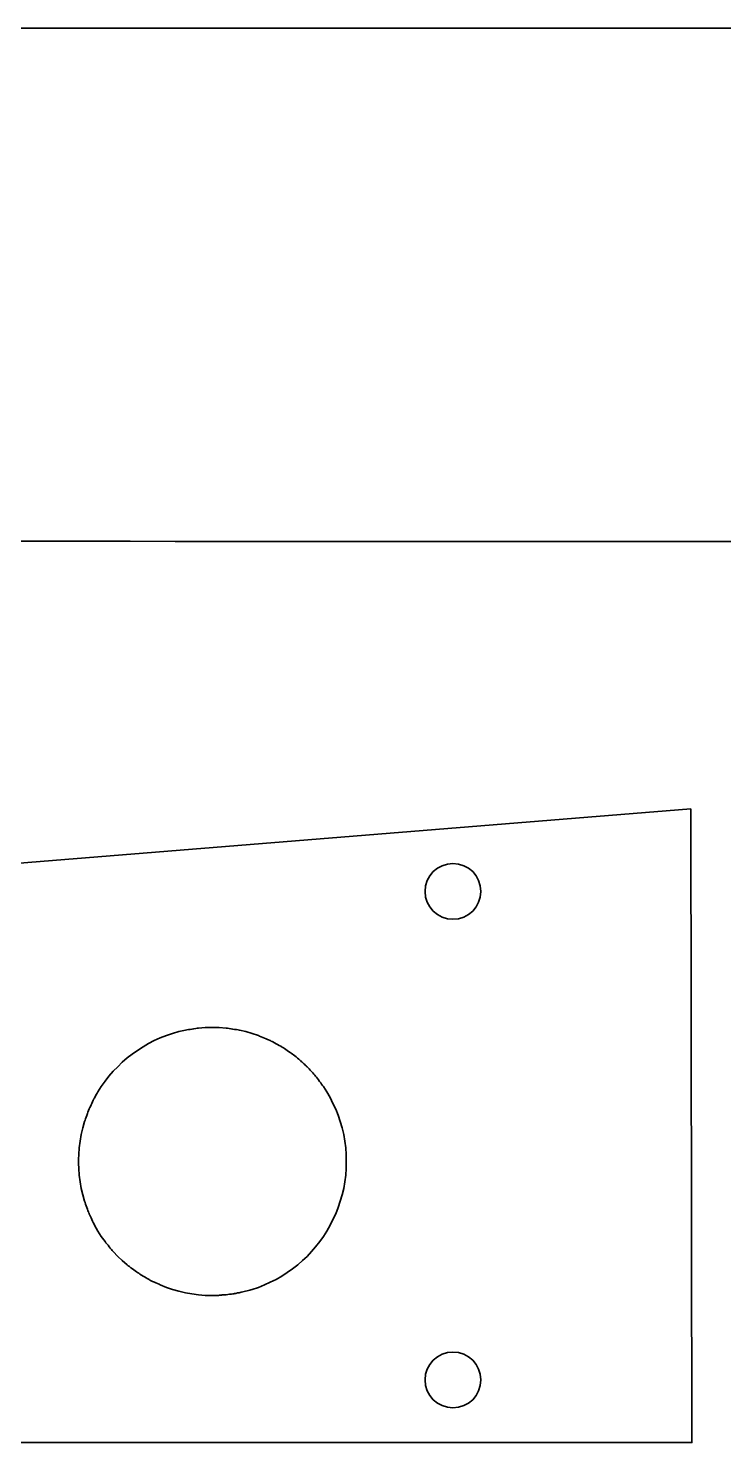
# Model space of a CAD drawing. Header units: millimetres. Extents: x 198 to 2216, y -826 to 151.
# Drawn here: x 1198.2 to 1260.6, y -235.8 to -109 of the extents above; entities that cross this region are included whole.
import ezdxf

# ---------------------------------------------------------------- set-up
doc = ezdxf.new("R2010")
doc.units = ezdxf.units.MM
doc.header["$MEASUREMENT"] = 0
doc.layers.add('Layer 1', color=7, linetype='Continuous')

msp = doc.modelspace()

# ---------------------------------------------------------------- linework, layer by layer
at = {"layer": 'Layer 1', "color": 250, "lineweight": 35}
for points, knots in [([(1392.0843, -109.0384), (1392.0843, -109.0384), (1392.0843, -155.0716), (1392.0843, -155.0716), (1306.5359, -155.0716), (1220.7468, -154.9971), (1135.0268, -154.9971), (1135.0268, -154.9971), (1134.9886, -109.0384), (1134.9886, -109.0384), (1228.0937, -109.0384), (1293.6344, -109.04), (1392.0843, -109.0384)], [0, 0, 0, 0, 0.25, 0.25, 0.25, 0.5, 0.5, 0.5, 0.75, 0.75, 0.75, 1, 1, 1, 1]), ([(1111.7123, -190.7769), (1111.7123, -190.7769), (1257.6287, -178.9902), (1257.6287, -178.9902), (1257.6287, -178.9902), (1257.7313, -235.7787), (1257.7313, -235.7787), (1206.8109, -235.7787), (1162.6243, -235.7853), (1111.7123, -235.7853), (1111.7123, -235.7853), (1111.7123, -190.7769), (1111.7123, -190.7769)], [0, 0, 0, 0, 0.25, 0.25, 0.25, 0.5, 0.5, 0.5, 0.75, 0.75, 0.75, 1, 1, 1, 1]), ([(1236.2978, -183.8814), (1237.6785, -183.8814), (1238.7978, -185.0007), (1238.7978, -186.3814), (1238.7978, -187.7621), (1237.6785, -188.8814), (1236.2978, -188.8814), (1234.9171, -188.8814), (1233.7978, -187.7621), (1233.7978, -186.3814), (1233.7978, -185.0007), (1234.9171, -183.8814), (1236.2978, -183.8814)], [0, 0, 0, 0, 0.25, 0.25, 0.25, 0.5, 0.5, 0.5, 0.75, 0.75, 0.75, 1, 1, 1, 1]), ([(1214.7291, -198.588), (1214.7291, -198.588), (1214.0886, -198.588), (1214.0886, -198.588), (1214.0886, -198.588), (1213.4881, -198.6481), (1213.4881, -198.6481), (1213.4881, -198.6481), (1213.3681, -198.6481), (1213.3681, -198.6481), (1213.3681, -198.6481), (1213.2279, -198.6681), (1213.2279, -198.6681), (1213.2279, -198.6681), (1213.0478, -198.6881), (1213.0478, -198.6881), (1213.0478, -198.6881), (1212.8877, -198.7281), (1212.8877, -198.7281), (1212.8877, -198.7281), (1212.7275, -198.7481), (1212.7275, -198.7481), (1212.7275, -198.7481), (1212.5674, -198.7682), (1212.5674, -198.7682), (1212.5674, -198.7682), (1212.4272, -198.7882), (1212.4272, -198.7882), (1212.4272, -198.7882), (1212.3071, -198.8282), (1212.3071, -198.8282), (1212.3071, -198.8282), (1211.7066, -198.9483), (1211.7066, -198.9483), (1211.7066, -198.9483), (1211.1462, -199.1084), (1211.1462, -199.1084), (1211.1462, -199.1084), (1210.6057, -199.3086), (1210.6057, -199.3086), (1210.6057, -199.3086), (1210.0452, -199.5088), (1210.0452, -199.5088), (1210.0452, -199.5088), (1209.5048, -199.749), (1209.5048, -199.749), (1209.5048, -199.749), (1209.0044, -200.0092), (1209.0044, -200.0092), (1209.0044, -200.0092), (1208.5039, -200.3094), (1208.5039, -200.3094), (1208.5039, -200.3094), (1208.0035, -200.6297), (1208.0035, -200.6297), (1208.0035, -200.6297), (1207.5231, -200.97), (1207.5231, -200.97), (1207.5231, -200.97), (1207.0828, -201.3103), (1207.0828, -201.3103), (1207.0828, -201.3103), (1206.6424, -201.6906), (1206.6424, -201.6906), (1206.6424, -201.6906), (1206.2421, -202.0909), (1206.2421, -202.0909), (1206.2421, -202.0909), (1205.8217, -202.4913), (1205.8217, -202.4913), (1205.8217, -202.4913), (1205.4414, -202.9516), (1205.4414, -202.9516), (1205.4414, -202.9516), (1205.1012, -203.392), (1205.1012, -203.392), (1205.1012, -203.392), (1204.7608, -203.8724), (1204.7608, -203.8724), (1204.7608, -203.8724), (1204.4606, -204.3528), (1204.4606, -204.3528), (1204.4606, -204.3528), (1204.4005, -204.4529), (1204.4005, -204.4529), (1204.4005, -204.4529), (1204.3405, -204.553), (1204.3405, -204.553), (1204.3405, -204.553), (1204.2804, -204.633), (1204.2804, -204.633), (1204.2804, -204.633), (1204.2404, -204.7331), (1204.2404, -204.7331), (1204.2404, -204.7331), (1204.1803, -204.8332), (1204.1803, -204.8332), (1204.1803, -204.8332), (1204.1403, -204.9133), (1204.1403, -204.9133), (1204.1403, -204.9133), (1204.1203, -204.9333), (1204.1203, -204.9333), (1204.1203, -204.9333), (1204.1203, -204.9533), (1204.1203, -204.9533), (1204.1203, -204.9533), (1204.1003, -204.9733), (1204.1003, -204.9733), (1204.1003, -204.9733), (1204.1003, -204.9933), (1204.1003, -204.9933), (1204.1003, -204.9933), (1204.0803, -204.9933), (1204.0803, -204.9933), (1204.0803, -204.9933), (1204.0803, -205.0134), (1204.0803, -205.0134), (1204.0803, -205.0134), (1204.0602, -205.0334), (1204.0602, -205.0334), (1204.0602, -205.0334), (1204.0602, -205.0534), (1204.0602, -205.0534), (1204.0602, -205.0534), (1204.0402, -205.0934), (1204.0402, -205.0934), (1204.0402, -205.0934), (1203.9802, -205.2335), (1203.9802, -205.2335), (1203.9802, -205.2335), (1203.9001, -205.3737), (1203.9001, -205.3737), (1203.9001, -205.3737), (1203.8401, -205.5138), (1203.8401, -205.5138), (1203.8401, -205.5138), (1203.78, -205.6539), (1203.78, -205.6539), (1203.78, -205.6539), (1203.74, -205.754), (1203.74, -205.754), (1203.74, -205.754), (1203.68, -205.8541), (1203.68, -205.8541), (1203.68, -205.8541), (1203.6599, -205.8941), (1203.6599, -205.8941), (1203.6599, -205.8941), (1203.6199, -205.9942), (1203.6199, -205.9942), (1203.6199, -205.9942), (1203.6199, -206.0142), (1203.6199, -206.0142), (1203.6199, -206.0142), (1203.5598, -206.1543), (1203.5598, -206.1543), (1203.5598, -206.1543), (1203.5199, -206.2944), (1203.5199, -206.2944), (1203.5199, -206.2944), (1203.4597, -206.4546), (1203.4597, -206.4546), (1203.4597, -206.4546), (1203.3997, -206.6147), (1203.3997, -206.6147), (1203.3997, -206.6147), (1203.3396, -206.7548), (1203.3396, -206.7548), (1203.3396, -206.7548), (1203.2996, -206.8949), (1203.2996, -206.8949), (1203.2996, -206.8949), (1203.2596, -207.015), (1203.2596, -207.015), (1203.2596, -207.015), (1203.0994, -207.5755), (1203.0994, -207.5755), (1203.0994, -207.5755), (1202.9593, -208.156), (1202.9593, -208.156), (1202.9593, -208.156), (1202.8592, -208.7565), (1202.8592, -208.7565), (1202.8592, -208.7565), (1202.7792, -209.357), (1202.7792, -209.357), (1202.7792, -209.357), (1202.7391, -209.9575), (1202.7391, -209.9575), (1202.7391, -209.9575), (1202.7391, -210.0976), (1202.7391, -210.0976), (1202.7391, -210.0976), (1202.7192, -210.2377), (1202.7192, -210.2377), (1202.7192, -210.2377), (1202.7192, -210.4179), (1202.7192, -210.4179), (1202.7192, -210.4179), (1202.7192, -210.578), (1202.7192, -210.578), (1202.7192, -210.578), (1202.7192, -210.7581), (1202.7192, -210.7581), (1202.7192, -210.7581), (1202.7192, -210.9183), (1202.7192, -210.9183), (1202.7192, -210.9183), (1202.7391, -211.0584), (1202.7391, -211.0584), (1202.7391, -211.0584), (1202.7391, -211.1985), (1202.7391, -211.1985), (1202.7391, -211.1985), (1202.7792, -211.799), (1202.7792, -211.799), (1202.7792, -211.799), (1202.8592, -212.3995), (1202.8592, -212.3995), (1202.8592, -212.3995), (1202.9593, -213), (1202.9593, -213), (1202.9593, -213), (1203.0994, -213.5805), (1203.0994, -213.5805), (1203.0994, -213.5805), (1203.2596, -214.141), (1203.2596, -214.141), (1203.2596, -214.141), (1203.2996, -214.2611), (1203.2996, -214.2611), (1203.2996, -214.2611), (1203.3396, -214.4012), (1203.3396, -214.4012), (1203.3396, -214.4012), (1203.3997, -214.5613), (1203.3997, -214.5613), (1203.3997, -214.5613), (1203.4597, -214.7014), (1203.4597, -214.7014), (1203.4597, -214.7014), (1203.5199, -214.8616), (1203.5199, -214.8616), (1203.5199, -214.8616), (1203.5598, -215.0017), (1203.5598, -215.0017), (1203.5598, -215.0017), (1203.5999, -215.1018), (1203.5999, -215.1018), (1203.5999, -215.1018), (1203.6399, -215.2018), (1203.6399, -215.2018), (1203.6399, -215.2018), (1203.6599, -215.2219), (1203.6599, -215.2219), (1203.6599, -215.2219), (1203.6599, -215.2619), (1203.6599, -215.2619), (1203.6599, -215.2619), (1203.68, -215.2819), (1203.68, -215.2819), (1203.68, -215.2819), (1203.68, -215.3019), (1203.68, -215.3019), (1203.68, -215.3019), (1203.6999, -215.342), (1203.6999, -215.342), (1203.6999, -215.342), (1203.72, -215.362), (1203.72, -215.362), (1203.72, -215.362), (1203.72, -215.382), (1203.72, -215.382), (1203.72, -215.382), (1203.74, -215.402), (1203.74, -215.402), (1203.74, -215.402), (1203.78, -215.5021), (1203.78, -215.5021), (1203.78, -215.5021), (1203.8401, -215.6422), (1203.8401, -215.6422), (1203.8401, -215.6422), (1203.9001, -215.7823), (1203.9001, -215.7823), (1203.9001, -215.7823), (1203.9802, -215.9224), (1203.9802, -215.9224), (1203.9802, -215.9224), (1204.0402, -216.0626), (1204.0402, -216.0626), (1204.0402, -216.0626), (1204.1203, -216.2027), (1204.1203, -216.2027), (1204.1203, -216.2027), (1204.1603, -216.3028), (1204.1603, -216.3028), (1204.1603, -216.3028), (1204.4606, -216.8232), (1204.4606, -216.8232), (1204.4606, -216.8232), (1204.7608, -217.3036), (1204.7608, -217.3036), (1204.7608, -217.3036), (1205.1012, -217.764), (1205.1012, -217.764), (1205.1012, -217.764), (1205.1812, -217.8641), (1205.1812, -217.8641), (1205.1812, -217.8641), (1205.2613, -217.9641), (1205.2613, -217.9641), (1205.2613, -217.9641), (1205.3613, -218.0842), (1205.3613, -218.0842), (1205.3613, -218.0842), (1205.4614, -218.2244), (1205.4614, -218.2244), (1205.4614, -218.2244), (1205.5615, -218.3445), (1205.5615, -218.3445), (1205.5615, -218.3445), (1205.6616, -218.4646), (1205.6616, -218.4646), (1205.6616, -218.4646), (1205.7417, -218.5646), (1205.7417, -218.5646), (1205.7417, -218.5646), (1205.8217, -218.6647), (1205.8217, -218.6647), (1205.8217, -218.6647), (1206.2421, -219.0851), (1206.2421, -219.0851), (1206.2421, -219.0851), (1206.6424, -219.4654), (1206.6424, -219.4654), (1206.6424, -219.4654), (1207.0828, -219.8457), (1207.0828, -219.8457), (1207.0828, -219.8457), (1207.1828, -219.9258), (1207.1828, -219.9258), (1207.1828, -219.9258), (1207.2829, -220.0058), (1207.2829, -220.0058), (1207.2829, -220.0058), (1207.403, -220.1059), (1207.403, -220.1059), (1207.403, -220.1059), (1207.5431, -220.206), (1207.5431, -220.206), (1207.5431, -220.206), (1207.6632, -220.2861), (1207.6632, -220.2861), (1207.6632, -220.2861), (1207.8034, -220.3862), (1207.8034, -220.3862), (1207.8034, -220.3862), (1207.9034, -220.4662), (1207.9034, -220.4662), (1207.9034, -220.4662), (1208.0035, -220.5263), (1208.0035, -220.5263), (1208.0035, -220.5263), (1208.1237, -220.6063), (1208.1237, -220.6063), (1208.1237, -220.6063), (1208.2237, -220.6864), (1208.2237, -220.6864), (1208.2237, -220.6864), (1208.3638, -220.7665), (1208.3638, -220.7665), (1208.3638, -220.7665), (1208.5039, -220.8465), (1208.5039, -220.8465), (1208.5039, -220.8465), (1208.6441, -220.9266), (1208.6441, -220.9266), (1208.6441, -220.9266), (1208.7842, -221.0067), (1208.7842, -221.0067), (1208.7842, -221.0067), (1208.8642, -221.0667), (1208.8642, -221.0667), (1208.8642, -221.0667), (1208.9443, -221.1068), (1208.9443, -221.1068), (1208.9443, -221.1068), (1209.0444, -221.1668), (1209.0444, -221.1668), (1209.0444, -221.1668), (1209.1044, -221.2068), (1209.1044, -221.2068), (1209.1044, -221.2068), (1209.2446, -221.2669), (1209.2446, -221.2669), (1209.2446, -221.2669), (1209.3647, -221.3269), (1209.3647, -221.3269), (1209.3647, -221.3269), (1209.5248, -221.407), (1209.5248, -221.407), (1209.5248, -221.407), (1209.6649, -221.4671), (1209.6649, -221.4671), (1209.6649, -221.4671), (1209.805, -221.5271), (1209.805, -221.5271), (1209.805, -221.5271), (1209.9451, -221.5872), (1209.9451, -221.5872), (1209.9451, -221.5872), (1210.0452, -221.6472), (1210.0452, -221.6472), (1210.0452, -221.6472), (1210.6057, -221.8674), (1210.6057, -221.8674), (1210.6057, -221.8674), (1211.1462, -222.0475), (1211.1462, -222.0475), (1211.1462, -222.0475), (1211.7066, -222.2077), (1211.7066, -222.2077), (1211.7066, -222.2077), (1212.3071, -222.3478), (1212.3071, -222.3478), (1212.3071, -222.3478), (1212.8877, -222.4479), (1212.8877, -222.4479), (1212.8877, -222.4479), (1213.4881, -222.5279), (1213.4881, -222.5279), (1213.4881, -222.5279), (1214.0886, -222.588), (1214.0886, -222.588), (1214.0886, -222.588), (1214.2287, -222.588), (1214.2287, -222.588), (1214.2287, -222.588), (1214.3888, -222.588), (1214.3888, -222.588), (1214.3888, -222.588), (1214.549, -222.588), (1214.549, -222.588), (1214.549, -222.588), (1214.7091, -222.588), (1214.7091, -222.588), (1214.7091, -222.588), (1214.8893, -222.588), (1214.8893, -222.588), (1214.8893, -222.588), (1215.0494, -222.588), (1215.0494, -222.588), (1215.0494, -222.588), (1215.1495, -222.588), (1215.1495, -222.588), (1215.1495, -222.588), (1215.2697, -222.588), (1215.2697, -222.588), (1215.2697, -222.588), (1215.3697, -222.568), (1215.3697, -222.568), (1215.3697, -222.568), (1215.4298, -222.568), (1215.4298, -222.568), (1215.4298, -222.568), (1215.5498, -222.568), (1215.5498, -222.568), (1215.5498, -222.568), (1215.6099, -222.548), (1215.6099, -222.548), (1215.6099, -222.548), (1215.77, -222.548), (1215.77, -222.548), (1215.77, -222.548), (1215.9501, -222.5279), (1215.9501, -222.5279), (1215.9501, -222.5279), (1216.1103, -222.5079), (1216.1103, -222.5079), (1216.1103, -222.5079), (1216.2704, -222.4879), (1216.2704, -222.4879), (1216.2704, -222.4879), (1216.4305, -222.4679), (1216.4305, -222.4679), (1216.4305, -222.4679), (1216.5507, -222.4479), (1216.5507, -222.4479), (1216.5507, -222.4479), (1216.6507, -222.4479), (1216.6507, -222.4479), (1216.6507, -222.4479), (1216.6707, -222.4279), (1216.6707, -222.4279), (1216.6707, -222.4279), (1216.8109, -222.4078), (1216.8109, -222.4078), (1216.8109, -222.4078), (1216.971, -222.3678), (1216.971, -222.3678), (1216.971, -222.3678), (1217.1311, -222.3478), (1217.1311, -222.3478), (1217.1311, -222.3478), (1217.2913, -222.3078), (1217.2913, -222.3078), (1217.2913, -222.3078), (1217.4514, -222.2677), (1217.4514, -222.2677), (1217.4514, -222.2677), (1217.5715, -222.2477), (1217.5715, -222.2477), (1217.5715, -222.2477), (1217.6916, -222.2077), (1217.6916, -222.2077), (1217.6916, -222.2077), (1217.8517, -222.1676), (1217.8517, -222.1676), (1217.8517, -222.1676), (1217.9518, -222.1476), (1217.9518, -222.1476), (1217.9518, -222.1476), (1218.0719, -222.1076), (1218.0719, -222.1076), (1218.0719, -222.1076), (1218.172, -222.0876), (1218.172, -222.0876), (1218.172, -222.0876), (1218.2922, -222.0475), (1218.2922, -222.0475), (1218.2922, -222.0475), (1218.8526, -221.8674), (1218.8526, -221.8674), (1218.8526, -221.8674), (1219.393, -221.6472), (1219.393, -221.6472), (1219.393, -221.6472), (1219.9134, -221.407), (1219.9134, -221.407), (1219.9134, -221.407), (1220.4539, -221.1468), (1220.4539, -221.1468), (1220.4539, -221.1468), (1220.9543, -220.8666), (1220.9543, -220.8666), (1220.9543, -220.8666), (1221.4347, -220.5263), (1221.4347, -220.5263), (1221.4347, -220.5263), (1221.8951, -220.206), (1221.8951, -220.206), (1221.8951, -220.206), (1222.3755, -219.8457), (1222.3755, -219.8457), (1222.3755, -219.8457), (1222.7959, -219.4654), (1222.7959, -219.4654), (1222.7959, -219.4654), (1223.2163, -219.0851), (1223.2163, -219.0851), (1223.2163, -219.0851), (1223.6165, -218.6647), (1223.6165, -218.6647), (1223.6165, -218.6647), (1223.9768, -218.2244), (1223.9768, -218.2244), (1223.9768, -218.2244), (1224.3572, -217.764), (1224.3572, -217.764), (1224.3572, -217.764), (1224.6774, -217.3036), (1224.6774, -217.3036), (1224.6774, -217.3036), (1224.9977, -216.8232), (1224.9977, -216.8232), (1224.9977, -216.8232), (1225.278, -216.3028), (1225.278, -216.3028), (1225.278, -216.3028), (1225.5381, -215.7823), (1225.5381, -215.7823), (1225.5381, -215.7823), (1225.7783, -215.2619), (1225.7783, -215.2619), (1225.7783, -215.2619), (1225.9985, -214.7214), (1225.9985, -214.7214), (1225.9985, -214.7214), (1226.1787, -214.141), (1226.1787, -214.141), (1226.1787, -214.141), (1226.3588, -213.5805), (1226.3588, -213.5805), (1226.3588, -213.5805), (1226.4989, -213), (1226.4989, -213), (1226.4989, -213), (1226.599, -212.3995), (1226.599, -212.3995), (1226.599, -212.3995), (1226.6791, -211.799), (1226.6791, -211.799), (1226.6791, -211.799), (1226.7192, -211.1985), (1226.7192, -211.1985), (1226.7192, -211.1985), (1226.7192, -211.0584), (1226.7192, -211.0584), (1226.7192, -211.0584), (1226.7192, -210.9183), (1226.7192, -210.9183), (1226.7192, -210.9183), (1226.7192, -210.7581), (1226.7192, -210.7581), (1226.7192, -210.7581), (1226.7192, -210.578), (1226.7192, -210.578), (1226.7192, -210.578), (1226.7192, -210.4179), (1226.7192, -210.4179), (1226.7192, -210.4179), (1226.7192, -210.2377), (1226.7192, -210.2377), (1226.7192, -210.2377), (1226.7192, -210.0976), (1226.7192, -210.0976), (1226.7192, -210.0976), (1226.7192, -209.9575), (1226.7192, -209.9575), (1226.7192, -209.9575), (1226.6791, -209.357), (1226.6791, -209.357), (1226.6791, -209.357), (1226.599, -208.7565), (1226.599, -208.7565), (1226.599, -208.7565), (1226.4989, -208.156), (1226.4989, -208.156), (1226.4989, -208.156), (1226.3588, -207.5755), (1226.3588, -207.5755), (1226.3588, -207.5755), (1226.1787, -207.015), (1226.1787, -207.015), (1226.1787, -207.015), (1225.9985, -206.4345), (1225.9985, -206.4345), (1225.9985, -206.4345), (1225.7783, -205.8941), (1225.7783, -205.8941), (1225.7783, -205.8941), (1225.5381, -205.3737), (1225.5381, -205.3737), (1225.5381, -205.3737), (1225.278, -204.8532), (1225.278, -204.8532), (1225.278, -204.8532), (1224.9977, -204.3528), (1224.9977, -204.3528), (1224.9977, -204.3528), (1224.6774, -203.8724), (1224.6774, -203.8724), (1224.6774, -203.8724), (1224.5974, -203.7723), (1224.5974, -203.7723), (1224.5974, -203.7723), (1224.5173, -203.6522), (1224.5173, -203.6522), (1224.5173, -203.6522), (1224.4372, -203.5321), (1224.4372, -203.5321), (1224.4372, -203.5321), (1224.3371, -203.412), (1224.3371, -203.412), (1224.3371, -203.412), (1224.2371, -203.2719), (1224.2371, -203.2719), (1224.2371, -203.2719), (1224.137, -203.1518), (1224.137, -203.1518), (1224.137, -203.1518), (1224.0569, -203.0317), (1224.0569, -203.0317), (1224.0569, -203.0317), (1223.9768, -202.9516), (1223.9768, -202.9516), (1223.9768, -202.9516), (1223.9168, -202.8516), (1223.9168, -202.8516), (1223.9168, -202.8516), (1223.8167, -202.7515), (1223.8167, -202.7515), (1223.8167, -202.7515), (1223.7166, -202.6314), (1223.7166, -202.6314), (1223.7166, -202.6314), (1223.6165, -202.5113), (1223.6165, -202.5113), (1223.6165, -202.5113), (1223.4964, -202.3912), (1223.4964, -202.3912), (1223.4964, -202.3912), (1223.3964, -202.2911), (1223.3964, -202.2911), (1223.3964, -202.2911), (1223.3363, -202.211), (1223.3363, -202.211), (1223.3363, -202.211), (1223.2562, -202.131), (1223.2562, -202.131), (1223.2562, -202.131), (1223.2562, -202.131), (1223.2562, -202.131), (1223.2562, -202.131), (1223.2362, -202.1109), (1223.2362, -202.1109), (1223.2362, -202.1109), (1223.2163, -202.1109), (1223.2163, -202.1109), (1223.2163, -202.1109), (1223.1962, -202.0909), (1223.1962, -202.0909), (1223.1962, -202.0909), (1223.1762, -202.0709), (1223.1762, -202.0709), (1223.1762, -202.0709), (1223.1762, -202.0509), (1223.1762, -202.0509), (1223.1762, -202.0509), (1223.1562, -202.0309), (1223.1562, -202.0309), (1223.1562, -202.0309), (1223.1361, -202.0109), (1223.1361, -202.0109), (1223.1361, -202.0109), (1223.0561, -201.9508), (1223.0561, -201.9508), (1223.0561, -201.9508), (1222.976, -201.8707), (1222.976, -201.8707), (1222.976, -201.8707), (1222.896, -201.7907), (1222.896, -201.7907), (1222.896, -201.7907), (1222.8159, -201.7106), (1222.8159, -201.7106), (1222.8159, -201.7106), (1222.7359, -201.6506), (1222.7359, -201.6506), (1222.7359, -201.6506), (1222.6958, -201.6105), (1222.6958, -201.6105), (1222.6958, -201.6105), (1222.6157, -201.5305), (1222.6157, -201.5305), (1222.6157, -201.5305), (1222.5957, -201.5305), (1222.5957, -201.5305), (1222.5957, -201.5305), (1222.4756, -201.4304), (1222.4756, -201.4304), (1222.4756, -201.4304), (1222.3555, -201.3303), (1222.3555, -201.3303), (1222.3555, -201.3303), (1222.2354, -201.2102), (1222.2354, -201.2102), (1222.2354, -201.2102), (1222.1153, -201.1301), (1222.1153, -201.1301), (1222.1153, -201.1301), (1221.9952, -201.03), (1221.9952, -201.03), (1221.9952, -201.03), (1221.8951, -200.97), (1221.8951, -200.97), (1221.8951, -200.97), (1221.795, -200.8899), (1221.795, -200.8899), (1221.795, -200.8899), (1221.6949, -200.8099), (1221.6949, -200.8099), (1221.6949, -200.8099), (1221.5548, -200.7298), (1221.5548, -200.7298), (1221.5548, -200.7298), (1221.4347, -200.6297), (1221.4347, -200.6297), (1221.4347, -200.6297), (1221.2946, -200.5496), (1221.2946, -200.5496), (1221.2946, -200.5496), (1221.1745, -200.4496), (1221.1745, -200.4496), (1221.1745, -200.4496), (1221.0944, -200.4095), (1221.0944, -200.4095), (1221.0944, -200.4095), (1220.9944, -200.3495), (1220.9944, -200.3495), (1220.9944, -200.3495), (1220.8943, -200.2894), (1220.8943, -200.2894), (1220.8943, -200.2894), (1220.8542, -200.2494), (1220.8542, -200.2494), (1220.8542, -200.2494), (1220.7141, -200.1893), (1220.7141, -200.1893), (1220.7141, -200.1893), (1220.574, -200.1093), (1220.574, -200.1093), (1220.574, -200.1093), (1220.4339, -200.0292), (1220.4339, -200.0292), (1220.4339, -200.0292), (1220.2938, -199.9491), (1220.2938, -199.9491), (1220.2938, -199.9491), (1220.1536, -199.8691), (1220.1536, -199.8691), (1220.1536, -199.8691), (1220.0736, -199.829), (1220.0736, -199.829), (1220.0736, -199.829), (1219.9735, -199.789), (1219.9735, -199.789), (1219.9735, -199.789), (1219.9535, -199.769), (1219.9535, -199.769), (1219.9535, -199.769), (1219.9335, -199.749), (1219.9335, -199.749), (1219.9335, -199.749), (1219.8934, -199.749), (1219.8934, -199.749), (1219.8934, -199.749), (1219.8735, -199.729), (1219.8735, -199.729), (1219.8735, -199.729), (1219.8334, -199.7089), (1219.8334, -199.7089), (1219.8334, -199.7089), (1219.8134, -199.7089), (1219.8134, -199.7089), (1219.8134, -199.7089), (1219.7933, -199.6889), (1219.7933, -199.6889), (1219.7933, -199.6889), (1219.7533, -199.6889), (1219.7533, -199.6889), (1219.7533, -199.6889), (1219.6732, -199.6489), (1219.6732, -199.6489), (1219.6732, -199.6489), (1219.5331, -199.5888), (1219.5331, -199.5888), (1219.5331, -199.5888), (1219.393, -199.5288), (1219.393, -199.5288), (1219.393, -199.5288), (1219.2329, -199.4687), (1219.2329, -199.4687), (1219.2329, -199.4687), (1219.0928, -199.4087), (1219.0928, -199.4087), (1219.0928, -199.4087), (1218.9526, -199.3486), (1218.9526, -199.3486), (1218.9526, -199.3486), (1218.8526, -199.3086), (1218.8526, -199.3086), (1218.8526, -199.3086), (1218.2922, -199.1084), (1218.2922, -199.1084), (1218.2922, -199.1084), (1217.7116, -198.9483), (1217.7116, -198.9483), (1217.7116, -198.9483), (1217.1511, -198.8282), (1217.1511, -198.8282), (1217.1511, -198.8282), (1217.031, -198.7882), (1217.031, -198.7882), (1217.031, -198.7882), (1216.8709, -198.7682), (1216.8709, -198.7682), (1216.8709, -198.7682), (1216.7108, -198.7481), (1216.7108, -198.7481), (1216.7108, -198.7481), (1216.5507, -198.7281), (1216.5507, -198.7281), (1216.5507, -198.7281), (1216.3906, -198.6881), (1216.3906, -198.6881), (1216.3906, -198.6881), (1216.2305, -198.6681), (1216.2305, -198.6681), (1216.2305, -198.6681), (1216.0903, -198.6481), (1216.0903, -198.6481), (1216.0903, -198.6481), (1215.9501, -198.6481), (1215.9501, -198.6481), (1215.9501, -198.6481), (1215.3296, -198.588), (1215.3296, -198.588), (1215.3296, -198.588), (1214.7291, -198.588), (1214.7291, -198.588)], [0, 0, 0, 0, 0.00328947, 0.00328947, 0.00328947, 0.00657895, 0.00657895, 0.00657895, 0.00986842, 0.00986842, 0.00986842, 0.01315789, 0.01315789, 0.01315789, 0.01644737, 0.01644737, 0.01644737, 0.01973684, 0.01973684, 0.01973684, 0.02302632, 0.02302632, 0.02302632, 0.02631579, 0.02631579, 0.02631579, 0.02960526, 0.02960526, 0.02960526, 0.03289474, 0.03289474, 0.03289474, 0.03618421, 0.03618421, 0.03618421, 0.03947368, 0.03947368, 0.03947368, 0.04276316, 0.04276316, 0.04276316, 0.04605263, 0.04605263, 0.04605263, 0.04934211, 0.04934211, 0.04934211, 0.05263158, 0.05263158, 0.05263158, 0.05592105, 0.05592105, 0.05592105, 0.05921053, 0.05921053, 0.05921053, 0.0625, 0.0625, 0.0625, 0.06578947, 0.06578947, 0.06578947, 0.06907895, 0.06907895, 0.06907895, 0.07236842, 0.07236842, 0.07236842, 0.07565789, 0.07565789, 0.07565789, 0.07894737, 0.07894737, 0.07894737, 0.08223684, 0.08223684, 0.08223684, 0.08552632, 0.08552632, 0.08552632, 0.08881579, 0.08881579, 0.08881579, 0.09210526, 0.09210526, 0.09210526, 0.09539474, 0.09539474, 0.09539474, 0.09868421, 0.09868421, 0.09868421, 0.10197368, 0.10197368, 0.10197368, 0.10526316, 0.10526316, 0.10526316, 0.10855263, 0.10855263, 0.10855263, 0.11184211, 0.11184211, 0.11184211, 0.11513158, 0.11513158, 0.11513158, 0.11842105, 0.11842105, 0.11842105, 0.12171053, 0.12171053, 0.12171053, 0.125, 0.125, 0.125, 0.12828947, 0.12828947, 0.12828947, 0.13157895, 0.13157895, 0.13157895, 0.13486842, 0.13486842, 0.13486842, 0.13815789, 0.13815789, 0.13815789, 0.14144737, 0.14144737, 0.14144737, 0.14473684, 0.14473684, 0.14473684, 0.14802632, 0.14802632, 0.14802632, 0.15131579, 0.15131579, 0.15131579, 0.15460526, 0.15460526, 0.15460526, 0.15789474, 0.15789474, 0.15789474, 0.16118421, 0.16118421, 0.16118421, 0.16447368, 0.16447368, 0.16447368, 0.16776316, 0.16776316, 0.16776316, 0.17105263, 0.17105263, 0.17105263, 0.17434211, 0.17434211, 0.17434211, 0.17763158, 0.17763158, 0.17763158, 0.18092105, 0.18092105, 0.18092105, 0.18421053, 0.18421053, 0.18421053, 0.1875, 0.1875, 0.1875, 0.19078947, 0.19078947, 0.19078947, 0.19407895, 0.19407895, 0.19407895, 0.19736842, 0.19736842, 0.19736842, 0.20065789, 0.20065789, 0.20065789, 0.20394737, 0.20394737, 0.20394737, 0.20723684, 0.20723684, 0.20723684, 0.21052632, 0.21052632, 0.21052632, 0.21381579, 0.21381579, 0.21381579, 0.21710526, 0.21710526, 0.21710526, 0.22039474, 0.22039474, 0.22039474, 0.22368421, 0.22368421, 0.22368421, 0.22697368, 0.22697368, 0.22697368, 0.23026316, 0.23026316, 0.23026316, 0.23355263, 0.23355263, 0.23355263, 0.23684211, 0.23684211, 0.23684211, 0.24013158, 0.24013158, 0.24013158, 0.24342105, 0.24342105, 0.24342105, 0.24671053, 0.24671053, 0.24671053, 0.25, 0.25, 0.25, 0.25328947, 0.25328947, 0.25328947, 0.25657895, 0.25657895, 0.25657895, 0.25986842, 0.25986842, 0.25986842, 0.26315789, 0.26315789, 0.26315789, 0.26644737, 0.26644737, 0.26644737, 0.26973684, 0.26973684, 0.26973684, 0.27302632, 0.27302632, 0.27302632, 0.27631579, 0.27631579, 0.27631579, 0.27960526, 0.27960526, 0.27960526, 0.28289474, 0.28289474, 0.28289474, 0.28618421, 0.28618421, 0.28618421, 0.28947368, 0.28947368, 0.28947368, 0.29276316, 0.29276316, 0.29276316, 0.29605263, 0.29605263, 0.29605263, 0.29934211, 0.29934211, 0.29934211, 0.30263158, 0.30263158, 0.30263158, 0.30592105, 0.30592105, 0.30592105, 0.30921053, 0.30921053, 0.30921053, 0.3125, 0.3125, 0.3125, 0.31578947, 0.31578947, 0.31578947, 0.31907895, 0.31907895, 0.31907895, 0.32236842, 0.32236842, 0.32236842, 0.32565789, 0.32565789, 0.32565789, 0.32894737, 0.32894737, 0.32894737, 0.33223684, 0.33223684, 0.33223684, 0.33552632, 0.33552632, 0.33552632, 0.33881579, 0.33881579, 0.33881579, 0.34210526, 0.34210526, 0.34210526, 0.34539474, 0.34539474, 0.34539474, 0.34868421, 0.34868421, 0.34868421, 0.35197368, 0.35197368, 0.35197368, 0.35526316, 0.35526316, 0.35526316, 0.35855263, 0.35855263, 0.35855263, 0.36184211, 0.36184211, 0.36184211, 0.36513158, 0.36513158, 0.36513158, 0.36842105, 0.36842105, 0.36842105, 0.37171053, 0.37171053, 0.37171053, 0.375, 0.375, 0.375, 0.37828947, 0.37828947, 0.37828947, 0.38157895, 0.38157895, 0.38157895, 0.38486842, 0.38486842, 0.38486842, 0.38815789, 0.38815789, 0.38815789, 0.39144737, 0.39144737, 0.39144737, 0.39473684, 0.39473684, 0.39473684, 0.39802632, 0.39802632, 0.39802632, 0.40131579, 0.40131579, 0.40131579, 0.40460526, 0.40460526, 0.40460526, 0.40789474, 0.40789474, 0.40789474, 0.41118421, 0.41118421, 0.41118421, 0.41447368, 0.41447368, 0.41447368, 0.41776316, 0.41776316, 0.41776316, 0.42105263, 0.42105263, 0.42105263, 0.42434211, 0.42434211, 0.42434211, 0.42763158, 0.42763158, 0.42763158, 0.43092105, 0.43092105, 0.43092105, 0.43421053, 0.43421053, 0.43421053, 0.4375, 0.4375, 0.4375, 0.44078947, 0.44078947, 0.44078947, 0.44407895, 0.44407895, 0.44407895, 0.44736842, 0.44736842, 0.44736842, 0.45065789, 0.45065789, 0.45065789, 0.45394737, 0.45394737, 0.45394737, 0.45723684, 0.45723684, 0.45723684, 0.46052632, 0.46052632, 0.46052632, 0.46381579, 0.46381579, 0.46381579, 0.46710526, 0.46710526, 0.46710526, 0.47039474, 0.47039474, 0.47039474, 0.47368421, 0.47368421, 0.47368421, 0.47697368, 0.47697368, 0.47697368, 0.48026316, 0.48026316, 0.48026316, 0.48355263, 0.48355263, 0.48355263, 0.48684211, 0.48684211, 0.48684211, 0.49013158, 0.49013158, 0.49013158, 0.49342105, 0.49342105, 0.49342105, 0.49671053, 0.49671053, 0.49671053, 0.5, 0.5, 0.5, 0.50328947, 0.50328947, 0.50328947, 0.50657895, 0.50657895, 0.50657895, 0.50986842, 0.50986842, 0.50986842, 0.51315789, 0.51315789, 0.51315789, 0.51644737, 0.51644737, 0.51644737, 0.51973684, 0.51973684, 0.51973684, 0.52302632, 0.52302632, 0.52302632, 0.52631579, 0.52631579, 0.52631579, 0.52960526, 0.52960526, 0.52960526, 0.53289474, 0.53289474, 0.53289474, 0.53618421, 0.53618421, 0.53618421, 0.53947368, 0.53947368, 0.53947368, 0.54276316, 0.54276316, 0.54276316, 0.54605263, 0.54605263, 0.54605263, 0.54934211, 0.54934211, 0.54934211, 0.55263158, 0.55263158, 0.55263158, 0.55592105, 0.55592105, 0.55592105, 0.55921053, 0.55921053, 0.55921053, 0.5625, 0.5625, 0.5625, 0.56578947, 0.56578947, 0.56578947, 0.56907895, 0.56907895, 0.56907895, 0.57236842, 0.57236842, 0.57236842, 0.57565789, 0.57565789, 0.57565789, 0.57894737, 0.57894737, 0.57894737, 0.58223684, 0.58223684, 0.58223684, 0.58552632, 0.58552632, 0.58552632, 0.58881579, 0.58881579, 0.58881579, 0.59210526, 0.59210526, 0.59210526, 0.59539474, 0.59539474, 0.59539474, 0.59868421, 0.59868421, 0.59868421, 0.60197368, 0.60197368, 0.60197368, 0.60526316, 0.60526316, 0.60526316, 0.60855263, 0.60855263, 0.60855263, 0.61184211, 0.61184211, 0.61184211, 0.61513158, 0.61513158, 0.61513158, 0.61842105, 0.61842105, 0.61842105, 0.62171053, 0.62171053, 0.62171053, 0.625, 0.625, 0.625, 0.62828947, 0.62828947, 0.62828947, 0.63157895, 0.63157895, 0.63157895, 0.63486842, 0.63486842, 0.63486842, 0.63815789, 0.63815789, 0.63815789, 0.64144737, 0.64144737, 0.64144737, 0.64473684, 0.64473684, 0.64473684, 0.64802632, 0.64802632, 0.64802632, 0.65131579, 0.65131579, 0.65131579, 0.65460526, 0.65460526, 0.65460526, 0.65789474, 0.65789474, 0.65789474, 0.66118421, 0.66118421, 0.66118421, 0.66447368, 0.66447368, 0.66447368, 0.66776316, 0.66776316, 0.66776316, 0.67105263, 0.67105263, 0.67105263, 0.67434211, 0.67434211, 0.67434211, 0.67763158, 0.67763158, 0.67763158, 0.68092105, 0.68092105, 0.68092105, 0.68421053, 0.68421053, 0.68421053, 0.6875, 0.6875, 0.6875, 0.69078947, 0.69078947, 0.69078947, 0.69407895, 0.69407895, 0.69407895, 0.69736842, 0.69736842, 0.69736842, 0.70065789, 0.70065789, 0.70065789, 0.70394737, 0.70394737, 0.70394737, 0.70723684, 0.70723684, 0.70723684, 0.71052632, 0.71052632, 0.71052632, 0.71381579, 0.71381579, 0.71381579, 0.71710526, 0.71710526, 0.71710526, 0.72039474, 0.72039474, 0.72039474, 0.72368421, 0.72368421, 0.72368421, 0.72697368, 0.72697368, 0.72697368, 0.73026316, 0.73026316, 0.73026316, 0.73355263, 0.73355263, 0.73355263, 0.73684211, 0.73684211, 0.73684211, 0.74013158, 0.74013158, 0.74013158, 0.74342105, 0.74342105, 0.74342105, 0.74671053, 0.74671053, 0.74671053, 0.75, 0.75, 0.75, 0.75328947, 0.75328947, 0.75328947, 0.75657895, 0.75657895, 0.75657895, 0.75986842, 0.75986842, 0.75986842, 0.76315789, 0.76315789, 0.76315789, 0.76644737, 0.76644737, 0.76644737, 0.76973684, 0.76973684, 0.76973684, 0.77302632, 0.77302632, 0.77302632, 0.77631579, 0.77631579, 0.77631579, 0.77960526, 0.77960526, 0.77960526, 0.78289474, 0.78289474, 0.78289474, 0.78618421, 0.78618421, 0.78618421, 0.78947368, 0.78947368, 0.78947368, 0.79276316, 0.79276316, 0.79276316, 0.79605263, 0.79605263, 0.79605263, 0.79934211, 0.79934211, 0.79934211, 0.80263158, 0.80263158, 0.80263158, 0.80592105, 0.80592105, 0.80592105, 0.80921053, 0.80921053, 0.80921053, 0.8125, 0.8125, 0.8125, 0.81578947, 0.81578947, 0.81578947, 0.81907895, 0.81907895, 0.81907895, 0.82236842, 0.82236842, 0.82236842, 0.82565789, 0.82565789, 0.82565789, 0.82894737, 0.82894737, 0.82894737, 0.83223684, 0.83223684, 0.83223684, 0.83552632, 0.83552632, 0.83552632, 0.83881579, 0.83881579, 0.83881579, 0.84210526, 0.84210526, 0.84210526, 0.84539474, 0.84539474, 0.84539474, 0.84868421, 0.84868421, 0.84868421, 0.85197368, 0.85197368, 0.85197368, 0.85526316, 0.85526316, 0.85526316, 0.85855263, 0.85855263, 0.85855263, 0.86184211, 0.86184211, 0.86184211, 0.86513158, 0.86513158, 0.86513158, 0.86842105, 0.86842105, 0.86842105, 0.87171053, 0.87171053, 0.87171053, 0.875, 0.875, 0.875, 0.87828947, 0.87828947, 0.87828947, 0.88157895, 0.88157895, 0.88157895, 0.88486842, 0.88486842, 0.88486842, 0.88815789, 0.88815789, 0.88815789, 0.89144737, 0.89144737, 0.89144737, 0.89473684, 0.89473684, 0.89473684, 0.89802632, 0.89802632, 0.89802632, 0.90131579, 0.90131579, 0.90131579, 0.90460526, 0.90460526, 0.90460526, 0.90789474, 0.90789474, 0.90789474, 0.91118421, 0.91118421, 0.91118421, 0.91447368, 0.91447368, 0.91447368, 0.91776316, 0.91776316, 0.91776316, 0.92105263, 0.92105263, 0.92105263, 0.92434211, 0.92434211, 0.92434211, 0.92763158, 0.92763158, 0.92763158, 0.93092105, 0.93092105, 0.93092105, 0.93421053, 0.93421053, 0.93421053, 0.9375, 0.9375, 0.9375, 0.94078947, 0.94078947, 0.94078947, 0.94407895, 0.94407895, 0.94407895, 0.94736842, 0.94736842, 0.94736842, 0.95065789, 0.95065789, 0.95065789, 0.95394737, 0.95394737, 0.95394737, 0.95723684, 0.95723684, 0.95723684, 0.96052632, 0.96052632, 0.96052632, 0.96381579, 0.96381579, 0.96381579, 0.96710526, 0.96710526, 0.96710526, 0.97039474, 0.97039474, 0.97039474, 0.97368421, 0.97368421, 0.97368421, 0.97697368, 0.97697368, 0.97697368, 0.98026316, 0.98026316, 0.98026316, 0.98355263, 0.98355263, 0.98355263, 0.98684211, 0.98684211, 0.98684211, 0.99013158, 0.99013158, 0.99013158, 0.99342105, 0.99342105, 0.99342105, 0.99671053, 0.99671053, 0.99671053, 1, 1, 1, 1]), ([(1236.2978, -227.6615), (1237.6785, -227.6615), (1238.7978, -228.7808), (1238.7978, -230.1615), (1238.7978, -231.5422), (1237.6785, -232.6615), (1236.2978, -232.6615), (1234.9171, -232.6615), (1233.7978, -231.5422), (1233.7978, -230.1615), (1233.7978, -228.7808), (1234.9171, -227.6615), (1236.2978, -227.6615)], [0, 0, 0, 0, 0.25, 0.25, 0.25, 0.5, 0.5, 0.5, 0.75, 0.75, 0.75, 1, 1, 1, 1])]:
    msp.add_open_spline(points, degree=3, knots=knots, dxfattribs=at)

doc.saveas('drawing.dxf')
